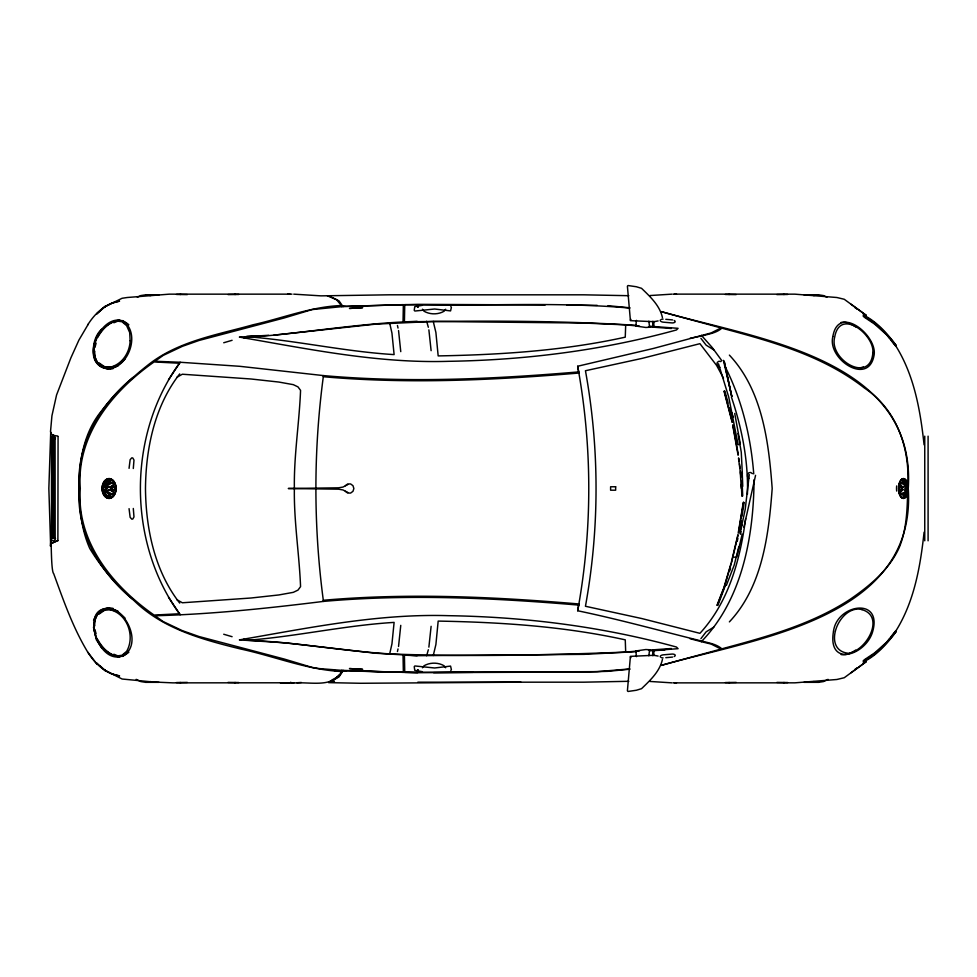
<?xml version="1.0" encoding="UTF-8"?>
<svg xmlns="http://www.w3.org/2000/svg" width="977" height="977" viewBox="0 0 977 977"><rect width="100%" height="100%" fill="white"/><g stroke="black" fill="none" stroke-linecap="round" stroke-linejoin="round"><path stroke-width="1.47" d="M433.263 321.482L584.112 323.033L625.695 324.877L625.256 337.163C563.863 350.719 500.883 354.773 438.172 355.909L435.901 332.51L433.263 321.482L375.803 324.12L273.926 335.148M652.697 655.689L652.795 650.56L678.075 648.679L676.463 647.043C602.247 626.562 525.357 616.878 448.443 615.681C377.928 613.483 308.488 627.979 239.365 639.898L285.54 642.842L375.742 653.234L417.13 655.689L584.038 654.358L636.418 651.659M653.808 655.591L653.894 650.511M243.481 337.712C297.203 334.134 350.548 324.486 404.417 321.885L404.747 304.641C479.707 306.473 555.034 301.478 629.774 308.06M94.806 625.768C93.316 616.67 101.083 607.486 110.401 608.183M907.694 490.002C907.242 509.481 906.693 529.595 899.109 547.853C889.094 569.762 869.945 585.626 850.54 599.023C811.631 624.584 766.334 636.857 721.881 648.826C716.336 643.977 708.765 642.951 701.889 641.095C660.525 630.898 619.442 619.442 577.676 610.759C592.465 529.986 592.465 447.014 577.676 366.241L653.662 348.386L711.183 332.925L721.014 327.918L660.916 311.614M747.417 494.228C748.467 461.168 741.934 428.305 731.407 397.065M906.778 489.098L906.522 490.625M400.765 625.365L398.543 646.456M431.113 626.318L428.879 647.14M133.299 468.533L133.983 460.094L132.787 457.957L131.761 457.847L130.136 459.703L129.062 468.337M741.262 528.752L741.604 524.869M899.304 487.499L899.658 486.375M648.875 321.225L649.583 327.258L645.821 327.466L635.832 326.037L636.43 320.358M924.083 532.196C920.419 566.086 914.399 601.026 896.19 630.434M648.875 655.775L649.583 649.742L645.821 649.534L635.832 650.963L636.43 656.642M749.286 474.651L745.158 509.738L739.943 533.686M578.689 371.907C493.91 379.076 408.325 383.106 323.46 375.595C313.385 450.434 313.385 526.566 323.46 601.405C408.325 593.894 493.91 597.924 578.689 605.093L578.848 603.957C493.971 596.8 408.276 592.77 323.314 600.281L323.46 601.405C267.527 608.317 211.398 614.301 155.025 615.742L163.159 621.567L182.406 630.678L199.027 636.528L284.283 659.06L312.127 667.425L319.357 668.598L341.608 670.344L403.354 672.359L403.037 655.115L417.13 655.689M743.326 502.263L738.319 532.526M743.558 502.373L738.551 532.636M744.144 502.496L741.934 516.357M745.622 518.555C740.187 559.589 728.732 602.198 699.923 633.328L641.926 618.575L585.443 606.265C599.573 528.496 599.573 448.504 585.443 370.735L641.926 358.425L699.923 343.672L716.605 365.422L723.493 378.148M740.627 534.175L741.042 531.341M740.664 523.806L741.177 520.826M577.676 610.759L578.689 605.093M662.443 659.414C659.793 671.529 650.084 680.407 641.535 688.687L636.32 690.263L627.979 691.472L627.405 690.776L630.421 656.349L654.004 655.298L658.107 656.08M398.018 648.948L397.444 651.537M755.563 475.323L743.912 527.214M428.329 649.742L426.656 655.726M738.075 534.016L731.321 562.434L723.945 587.433M731.553 562.544L737.965 535.543M737.208 541.343L737.879 538.498M740.725 528.618L741.69 524.588M736.719 557.012L742.202 534.175M738.759 546.9L734.191 565.146L726.399 585.296M114.846 489.965C110.56 493.067 111.28 483.908 114.846 487.034M94.928 347.446L96.112 343.147M724.165 587.543L731.138 563.924M725.581 584.869L717.839 605.459M729.685 570.983L730.503 568.211M247.743 640.265C295.31 642.072 342.206 651.048 389.689 653.894L391.948 643.904L394.11 622.398C344.966 625.378 296.727 636.442 247.743 640.265L243.481 639.288M51.439 543.029L50.438 546.131C51.72 526.847 50.486 571.02 53.698 573.67C63.468 600.44 72.945 627.735 87.783 652.209L88.248 652.844C95.343 664.165 106.004 673.8 119.585 675.901L111.622 673.861L104.673 670.198L96.674 662.907M906.07 492.762L905.081 494.912M93.56 620.444C109.851 583.403 150.311 640.399 122.516 656.434M54.419 538.339L54.333 437.867M717.02 605.239L723.407 588.801M717.24 605.349L723.639 588.911M323.46 375.595L239.719 366.302L180.171 362.259C127.144 434.435 127.144 542.565 180.171 614.741L168.508 597.228M88.26 324.181L78.893 340.13L70.881 357.875L56.568 394.977L51.94 415.75L50.499 431.749L51.549 434.545L50.719 432.164L48.85 488.415L50.633 545.557M340.704 673.165L342.023 670.649L417.667 672.677L583.916 672.017L607.95 671.321L629.847 669.196M179.719 373.898C154.61 406.078 145.854 448.406 145.475 488.5C145.854 528.594 154.61 570.922 179.719 603.102M433.263 655.518L435.901 644.49L438.172 621.091C500.883 622.227 563.863 626.281 625.256 639.837L625.695 652.123C547.132 655.042 468.276 656.984 389.689 653.894M128.854 324.791C103.843 302.32 73.58 368.048 110.401 368.817M168.508 379.772L180.171 362.259L155.025 361.258L163.159 355.433L182.406 346.322L199.027 340.472L284.283 317.94L312.127 309.575L341.608 306.656L403.354 304.641L403.037 321.885C480.794 320.664 558.771 320.493 636.418 325.341M101.645 329.237C89.017 340.277 89.652 371.748 111.696 368.439C130.332 363.639 140.126 331.875 122.516 320.566M97.676 337.419C102.341 329.139 109.754 320.981 119.78 320.138M87.783 324.791C95.001 313.275 105.675 303.212 119.573 301.148L111.537 303.31L104.563 306.888L96.576 314.02L105.968 305.801L104.563 306.888L122.064 298.278L127.205 297.509L169.204 294.162L291.952 294.15M700.9 638.665L706.127 631.85L713.796 627.136M904.275 486.29L904.311 485.313M422.479 667.792L424.067 665.752C430.075 662.308 438.05 662.272 444.059 665.752L445.646 667.755M887.69 641.315L889.546 638.97M891.403 636.625L895.994 630.58L886.554 642.268L874.647 652.88L864.608 659.585A6.473 0.708 -33.2 0 0 864.718 660.708M445.646 309.245L444.059 311.248C438.05 314.728 430.075 314.692 424.067 311.248L422.479 309.208M450.8 670.417L451.398 669.685L450.568 666.094L434.631 667.987L414.883 665.96L414.224 666.632L414.737 670.283L422.406 671.7M630.36 320.016L630.947 319.32M128.854 652.209C97.956 677.586 73.739 593.124 118.095 611.199M729.379 621.885C762.512 586.64 768.752 534.737 772.184 488.5C768.752 442.263 762.512 390.36 729.379 355.115M341.608 670.344L340.619 671.443C306.326 669.599 274.134 656.178 240.708 649.021C202.092 639.52 161.877 628.651 132.945 599.524C99.862 572.51 76.084 532.294 79.186 488.5C78.868 460.912 83.79 432.127 101.962 410.352C114.944 393.523 130.429 378.917 147.063 365.74C177.277 341.242 216.625 334.989 253.055 324.779C282.292 318.294 310.515 306.827 340.619 305.557L346.615 306.302L417.667 304.348L545.19 304.971M690.043 638.702L701.376 641.681L701.889 641.095C742.373 598.877 753.646 536.214 754.061 479.768M339.446 674.753L336.601 677.293M878.323 650.902L881.486 647.751M132.945 377.476C99.91 404.478 76.023 444.669 79.247 488.451C79.284 508.895 81.372 529.546 89.737 548.427C101.376 567.625 116.068 584.759 132.945 599.524M900.159 492.2L902.076 490.442M125.044 358.938L118.608 364.677L111.415 367.425L104.612 366.766L98.982 362.858M901.136 494.484L903.249 492.616M123.358 655.066L127.987 651.146M53.259 437.867L53.259 538.412M862.886 663.346L865.182 661.527M57.887 540.806L58.07 436.45M345.357 485.691L347.714 483.945L350.621 483.945L352.978 485.691L353.869 488.512L352.978 491.321L350.621 493.067L347.714 493.067L345.357 491.321M851.004 672.799L866.33 661.588L844.238 677.733L836.886 679.491L794.899 682.838L673.776 682.874M906.656 492.078C896.007 501.128 913.312 493.605 903.664 489.55C897.594 491.211 902.137 499.088 905.142 491.138M112.856 494.496L107.226 491.407L109.387 489.55M868.309 658.571L876.21 653.015M98.982 614.142L104.612 610.234M107.006 488.891L104.27 490.649L103.806 489.098A4.531 3.151 -90 0 1 103.806 487.902L104.27 486.351L107.006 488.109M854.936 669.355L857.171 667.926M110.45 486.778L112.575 485.459M855.705 650.084C851.468 652.892 846.302 655.689 841.063 654.566M176.825 377.33L182.357 374.228L251.004 378.991L278.885 382.056L293.308 384.657L297.985 386.892L300.562 390.36C299.292 422.956 293.833 455.661 294.37 488.5C293.833 521.339 299.292 554.044 300.562 586.64L297.985 590.108L293.308 592.343L278.885 594.944L251.004 598.009L182.357 602.772L176.825 599.67M347.788 484.58L342.951 487.071L338.518 487.828L288.288 488.5L338.518 489.172L342.951 489.941L347.788 492.432M137.342 297.228L140.81 295.567L145.768 294.81L159.031 294.81M828.056 679.357L823.44 681.58L818.47 682.337L803.973 682.337M56.617 541.099L51.732 543.297L57.838 540.55M223.721 342.756L232.099 340.301M118.095 365.801L110.218 368.634M113.845 322.764L117.753 321.164M331.521 680.236L339.007 676.133L343.061 670.344M648.52 650.157L649.583 649.742M906.412 486.375L906.778 487.902M899.597 490.649L899.304 489.501M739.87 444.254L738.099 444.706L728.744 397.102L718.498 363.774M860.517 367.755L863.399 367.022M661.478 665.386C756.454 638.005 916.792 619.003 908.256 488.5C916.792 357.997 756.454 338.995 661.478 311.614M660.916 665.386L721.014 649.082L711.183 644.075L701.376 641.681M841.063 322.434C846.302 321.311 851.468 324.108 855.705 326.916M690.043 338.298L701.889 335.905C708.765 334.049 716.336 333.023 721.881 328.174C771.757 341.51 823.171 355.701 864.523 388.089C897.191 409.839 910.344 449.164 907.694 486.998M658.107 320.92L654.004 321.702L630.421 320.651L627.405 286.224L627.979 285.528L636.32 286.737L641.535 288.313C650.084 296.593 659.793 305.471 662.443 317.586M422.406 305.3L414.737 306.717L414.224 310.368L414.883 311.04L434.631 309.013L450.568 310.906L451.398 307.315L450.8 306.583M179.976 294.468L180.782 294.358M728.793 294.468L729.587 294.358M635.832 326.037L636.87 325.854M235.384 682.532L234.59 682.642M784.275 682.532L783.481 682.642M813.511 295.567L818.47 294.81L823.44 295.567L826.908 297.228M136.182 679.357L140.81 681.58L145.768 682.337L150.739 681.58M111.586 368.83L113.063 368.634M179.45 613.764L154.085 615.058C112.868 586.224 76.108 541.759 80.297 488.5C76.108 435.241 112.868 390.776 154.085 361.942L179.45 363.236M629.774 668.94L597.155 671.651L404.747 672.359L404.417 655.115M625.695 652.123L639.532 650.829M665.813 657.68L672.579 657.081M649.888 295.555L672.274 294.126M648.63 650.169L671.382 648.508M649.778 650.767L664.739 650.047M228.032 294.59L238.876 294.456M776.837 294.59L787.694 294.456M187.34 682.41L176.483 682.544M296.898 682.752L301.331 682.471M736.231 682.41L725.386 682.544M176.519 294.456L187.364 294.59M725.325 294.456L736.182 294.59M238.852 682.544L227.995 682.41M787.743 682.544L776.898 682.41M362.699 307.633L349.448 308.439L362.345 307.682M268.59 335.282L239.365 337.102C308.488 349.021 377.928 363.517 448.443 361.319C525.357 360.122 602.247 350.438 676.463 329.957L678.075 328.321L649.778 326.233M246.766 336.369L258.331 335.709M404.417 321.885L417.13 321.311M293.759 294.15L320.957 295.86L389.298 294.81L583.99 294.822L628.834 295.701M104.429 484.922C120.647 476.019 94.39 483.041 108.862 487.45C118.034 485.447 110.877 478.107 106.664 485.862M104.942 484.922C117.423 480.269 105.443 478.596 104.832 484.885M628.834 681.299L583.99 682.178L417.838 682.19M290.059 682.789L172.892 682.862L153.023 681.983L122.113 679.015L104.673 670.198L105.98 671.211L99.776 665.679M291.952 682.789L280.436 682.874M433.593 672.664L472.831 672.323M291.83 682.874L293.759 682.85M674.008 294.15L676.499 294.126M673.776 294.126L794.899 294.162L836.886 297.509L844.238 299.267L866.33 315.412L851.004 304.201M803.973 294.81L818.47 294.81M55.518 437.867L52.074 437.867L51.72 439.968L51.708 535.689L52.074 538.412L55.518 538.412M145.768 682.337L159.031 682.337M566.855 305.154L597.155 305.349M520.912 682.178L360.598 683.277L328.651 682.642L339.007 676.914L343.061 670.759L346.615 670.82M287.604 682.801L289.4 682.813M287.604 294.126L290.059 294.15M672.274 682.874L649.888 681.445M674.008 682.85L676.499 682.874M417.667 672.652L353.1 671.052M333.89 670.417L340.619 671.517L342.023 670.747C333.291 689.518 308.268 680.847 291.83 683.302L290.67 682.227M330.104 681.274L334.452 681.433M362.345 669.318L349.448 668.561L362.699 669.367M119.78 656.862C109.754 656.019 102.341 647.861 97.676 639.581M648.63 326.831L671.382 328.492M607.95 305.679L629.847 307.804M665.813 319.32L672.579 319.919M625.695 324.877L639.532 326.171M323.314 376.719C408.276 384.23 493.971 380.2 578.848 373.043L577.676 366.241M111.586 608.17L113.063 608.366M734.289 557.134L736.121 557.391M783.432 294.358L784.226 294.468M720.953 361.539L718.901 361.258L717.313 362.369L716.947 364.384L717.961 366.338L719.89 367.328M234.614 294.358L235.42 294.468M729.648 682.642L728.842 682.532M180.745 682.642L179.951 682.532M862.276 609.538C839.17 603.823 820.643 650.45 848.451 653.283C867.002 650.621 886.273 615.058 860.517 609.245M145.768 294.81L150.739 295.567M813.511 681.58L818.47 682.337M635.832 650.963L636.87 651.146M55.249 435.62L57.728 436.096M108.056 368.805C99.642 367.914 93.548 359.512 94.806 351.232M232.099 636.699L223.721 634.244M247.743 336.735C296.727 340.558 344.966 351.622 394.11 354.602L391.948 333.096L389.689 323.106M327.344 295.787L336.601 299.707L342.023 306.351M328.651 295.787L339.007 300.867L343.061 306.656M110.059 609.782C127.474 613.751 135.29 636.515 126.631 651.354L121.991 655.262L116.397 656.031C99.654 651.696 88.015 629.713 97.627 614.35L103.257 610.43L111.415 609.575L118.608 612.323L125.044 618.062M648.52 326.843L649.583 327.258M113.845 654.236L117.753 655.836M52.294 434.85L54.077 435.449M51.793 434.509L54.248 435.522M713.796 349.864L706.127 345.15L700.9 338.335M109.387 487.45L107.226 485.593L112.856 482.504M110.45 490.222L112.575 491.541M854.936 307.645L857.171 309.074M868.309 318.429L876.21 323.985M752.388 473.65L750.739 472.477L748.846 472.783L747.6 474.431L747.588 476.642L748.797 478.388M862.886 313.654L865.182 315.473M123.358 321.934L127.987 325.854M901.136 482.516L903.249 484.384M900.159 484.8L902.076 486.558M878.323 326.098L881.486 329.249M701.376 335.319L712.135 347.421L721.808 360.66M340.619 305.557L341.608 306.656M723.444 360.354L731.773 396.406M630.36 656.984L630.947 657.68M887.69 335.685L889.546 338.03M891.403 340.375L895.994 346.42L886.554 334.732L874.647 324.12L864.608 317.415A6.473 0.708 33.2 0 1 864.718 316.292M87.783 652.209L97.016 664.226M101.645 647.763L96.32 639.752L93.45 627.149M905.081 482.088L906.07 484.238M397.444 325.463L398.018 328.052M896.19 346.566C914.399 375.974 920.419 410.914 924.083 444.804M724.592 365.618C741.751 399.031 750.849 436.597 753.743 473.943M731.651 412.453L733.348 417.313M426.656 321.274L428.329 327.258M724.873 391.056L728.121 403.147M724.287 391.179L732.396 422.247M724.03 391.24L732.152 422.308M94.928 629.554L96.112 633.853M729.245 407.519L730.369 411.903M428.879 329.86L431.113 350.682M398.543 330.544L400.765 351.635M733.788 426.436L734.338 429.306M735.681 436.487L737.024 443.668M732.933 425.129L738.172 453.853M732.689 425.178L738.111 455.343M740.273 443.643L734.716 413.466M738.014 433.593L741.262 452.131L742.349 473.894M738.746 458.164L739.125 461.034M739.504 463.916L740.077 468.227M740.456 471.109L741.03 475.42M738.49 458.213L740.969 476.91M129.062 508.663L130.136 517.297L131.761 519.153L132.787 519.043L133.983 516.906L133.299 508.467M740.297 472.697L741.287 488.378M742.019 481.148L742.728 495.864M741.567 484.213L742.141 495.986M741.323 484.262L741.885 496.035M742.215 472.489L742.752 486.338M653.808 321.409L653.894 326.489L652.795 326.44L652.697 321.311M928.089 436.157L928.089 540.806M924.755 436.157L924.755 540.806M907.963 485.911A9.904 4.641 -90 0 0 907.486 483.505L906.741 481.429A10.149 4.751 -90 0 0 900.061 481.441A9.929 4.641 90 0 0 899.316 493.495L900.061 495.559A10.149 4.751 -90 0 0 906.741 495.559L907.486 493.495A9.904 4.641 -90 0 0 907.963 491.089M896.703 491.089A9.904 4.641 -90 0 1 896.703 485.911M900.22 480.965A9.636 4.506 -90 0 1 905.85 480.965M906.338 481.942A9.636 4.506 -90 0 1 906.766 483.065M907.096 484.323A9.636 4.506 -90 0 1 907.499 487.059M907.499 489.941A9.636 4.506 -90 0 1 907.096 492.677M906.766 493.922A9.636 4.506 -90 0 1 906.338 495.058M905.85 496.035A9.636 4.506 -90 0 1 900.22 496.035M899.732 495.058A9.636 4.506 -90 0 1 899.732 481.942M104.466 481.942A9.636 6.692 -90 0 1 114.04 481.6A9.636 6.692 -90 0 1 114.04 495.4A9.636 6.692 -90 0 1 104.466 495.058M103.843 493.935A9.636 6.692 -90 0 1 103.342 492.677M102.976 491.346A9.636 6.692 -90 0 1 102.976 485.654M103.342 484.323A9.636 6.692 -90 0 1 103.843 483.078M660.391 319.967A3.725 1.575 5.1 0 0 662.87 322.129L672.335 322.947A3.725 1.575 5.1 0 0 674.215 320.468M661.405 319.345A3.725 1.575 5.1 0 1 663.102 319.088M674.215 656.532A3.725 1.575 -5.1 0 0 675.058 654.932A3.725 1.575 -5.1 0 0 672.335 654.053L662.87 654.871A3.725 1.575 -5.1 0 0 660.391 657.033M663.102 657.912A3.725 1.575 -5.1 0 1 661.405 657.655M55.017 438.991L55.017 537.985C56.458 541.869 50.083 541.869 51.525 537.985L51.525 438.991C50.083 435.095 56.458 435.095 55.017 438.991M417.765 669.697L418.303 670.772L417.765 669.697M832.868 336.54C826.921 359.084 868.48 386.648 874.073 355.286C877.737 335.636 838.278 303.395 832.868 336.54M872.888 352.502C870.58 384.657 828.569 359.658 834.676 337.199C839.768 307.34 874.415 334.574 872.888 352.502M905.154 485.728L903.664 487.45C897.753 485.96 901.893 477.887 905.154 485.728M905.178 488.366L907.108 490.649L907.425 489.098A4.531 2.125 -90 0 0 907.425 487.902L907.108 486.351L905.178 488.366M902.174 488.524L900.244 490.649L899.927 489.098A4.531 2.113 -90 0 1 899.927 487.902L900.244 486.351L902.174 488.524M106.627 488.476L103.831 490.625L103.293 489.098A4.531 3.151 -90 0 1 103.293 487.902L103.757 486.351L106.627 488.476M106.664 491.138C110.877 498.942 118.07 491.455 108.862 489.55L106.664 491.138M111.085 488.366L113.943 490.649L114.407 489.098A4.531 3.139 -90 0 0 114.407 487.902L113.943 486.351L111.085 488.366M902.882 481.038C908.964 491.883 906.876 478.767 902.882 481.038M833.528 631.105C827.043 668.134 866.037 655.347 872.705 631.447C882.536 596.678 837.02 604.213 833.528 631.105M110.047 495.779C105.369 499.174 99.972 484.726 110.047 495.779M110.572 495.779C105.895 499.174 100.484 484.726 110.572 495.779M130.136 340.765C129.746 352.636 122.04 364.494 110.059 367.218L103.257 366.57L97.627 362.65C88.015 347.287 99.654 325.304 116.397 320.969L121.991 321.738L126.631 325.646L129.697 332.559L130.136 340.765M104.112 481.441L103 483.505A9.904 6.888 90 0 0 103 493.495L104.112 495.571A10.149 7.047 -90 0 0 114.028 495.559A9.929 6.888 90 0 0 115.152 483.505L114.028 481.441A10.149 7.047 -90 0 0 104.124 481.441M896.153 631.545C887.678 642.964 878.091 654.04 865.463 660.928A5.801 0.635 -33.2 0 1 865.366 659.927C877.529 652.758 887.678 642.5 896.153 631.545M896.153 345.455C887.678 334.5 877.529 324.242 865.366 317.073A5.801 0.635 33.2 0 1 865.463 316.072C878.091 322.96 887.678 334.036 896.153 345.455M418.303 306.228L417.765 307.303L418.303 306.228M615.657 486.766L610.601 486.766L610.601 490.198L615.657 490.198L615.657 486.766M731.749 396.467L724.213 361.38L731.749 396.467M907.401 493.935A9.636 4.506 -90 0 0 904.006 478.889A9.636 4.506 -90 0 0 899.609 492.677A9.636 4.506 -90 0 0 907.401 493.935M114.382 493.935A9.636 6.692 -90 0 0 109.351 478.889A9.636 6.692 -90 0 0 102.817 492.677A9.636 6.692 -90 0 0 114.382 493.935"/></g></svg>
